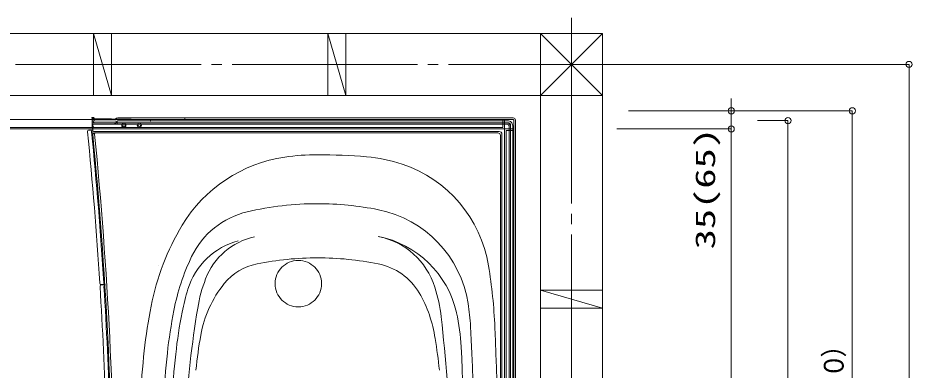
# Model space of a CAD drawing. Units: millimetres on the paper. Extents: x -305 to 305, y -152 to 152.
# Drawn here: x -99.6 to -12.9, y 49.2 to 83.3 of the extents above; entities that cross this region are included whole.
import ezdxf
from ezdxf.enums import TextEntityAlignment as Align

# ---------------------------------------------------------------- set-up
doc = ezdxf.new("R2010")
doc.units = ezdxf.units.MM
doc.linetypes.add('LONG_CHAIN', pattern=[21, 18, -1, 1, -1])
doc.linetypes.add('LONG_DOUBLE_CHAIN', pattern=[21.8, 18, -1, 0.6, -0.6, 0.6, -1])
doc.layers.add('0-0_0', color=7, linetype='Continuous', lineweight=9)
doc.layers.add('0-1_VIEW0001', color=7, linetype='Continuous', lineweight=9)
doc.styles.add('ＭＳ ゴシック', font='')
doc.styles.get('ＭＳ ゴシック').set_extended_font_data('MS Gothic')

# ---------------------------------------------------------------- blocks, each defined once
blk = doc.blocks.new('_ORIGIN')
at = {"layer": '0-0_0'}
blk.add_line((0, 0), (-1, 0), dxfattribs=at)
blk.add_circle((0, 0), 0.5, dxfattribs=at)

msp = doc.modelspace()

# ---------------------------------------------------------------- linework, layer by layer
at = {"layer": '0-1_VIEW0001', "linetype": 'LONG_CHAIN'}
for p, q in [((-45.934, 83.335), (-45.934, -16.856)), ((-39.865, 78.823), (-162.292, 78.823))]:
    msp.add_line(p, q, dxfattribs=at)
at = {"layer": '0-1_VIEW0001'}
for p, q in [((-42.934, 81.823), (-162.683, 81.823)), ((-90.559, 75.823), (-92.309, 81.823)), ((-92.308, 81.823), (-92.308, 75.823)), ((-90.558, 81.823), (-90.558, 75.823)), ((-67.809, 75.823), (-69.559, 81.823)), ((-69.558, 81.823), (-69.558, 75.823)), ((-67.808, 81.823), (-67.808, 75.823)), ((-48.934, 81.825), (-42.932, 75.823)), ((-48.934, 81.825), (-48.934, -15.177)), ((-42.933, 81.823), (-48.934, 75.822)), ((-42.934, 81.823), (-42.934, -15.177)), ((-40.769, 78.823), (-13.184, 78.823)), ((-13.184, -11.577), (-13.184, 78.223)), ((-42.932, 75.823), (-162.684, 75.823)), ((-30.433, 74.923), (-30.433, 75.523)), ((-40.394, 74.323), (-18.684, 74.323)), ((-21.224, 74.323), (-30.433, 74.323)), ((-30.433, 72.573), (-30.433, 74.323)), ((-154.934, 73.471), (-52.434, 73.471)), ((-92.292, 73.671), (-92.453, 73.671)), ((-92.45, 73.471), (-92.453, 73.671)), ((-92.234, 73.568), (-92.434, 73.571)), ((-92.434, 73.571), (-92.434, 73.37)), ((-92.434, 73.571), (-86.784, 73.473)), ((-92.434, 73.284), (-92.434, 73.37)), ((-92.434, 73.344), (-92.334, 73.352)), ((-92.434, 73.185), (-92.434, 73.284)), ((-92.434, 72.79), (-92.434, 73.185)), ((-92.367, 73.071), (-92.367, 73.021)), ((-90.066, 73.071), (-92.367, 73.071)), ((-89.532, 73.021), (-92.367, 73.021)), ((-92.367, 73.021), (-92.367, 72.421)), ((-90.27, 73.147), (-92.336, 73.182)), ((-92.334, 73.368), (-92.334, 73.291)), ((-90.109, 73.331), (-92.334, 73.368)), ((-92.241, 73.568), (-92.242, 73.622)), ((-90.109, 73.171), (-92.236, 73.207)), ((-92.234, 73.568), (-92.234, 73.367)), ((-90.163, 73.146), (-90.27, 73.147)), ((-90.163, 73.146), (-90.109, 73.145)), ((-90.109, 73.171), (-90.109, 73.331)), ((-90.109, 73.147), (-90.109, 73.171)), ((-90.105, 73.595), (-90.106, 73.531)), ((-90.009, 73.271), (-90.009, 73.171)), ((-89.991, 73.153), (-90.009, 73.171)), ((-52.134, 73.171), (-90.009, 73.171)), ((-89.991, 73.153), (-89.991, 73.146)), ((-52.152, 73.153), (-89.991, 73.153)), ((-83.434, 73.631), (-89.96, 73.631)), ((-52.134, 73.371), (-89.909, 73.371)), ((-88.032, 73.021), (-89.186, 73.021)), ((-52.134, 73.021), (-87.686, 73.021)), ((-86.784, 73.473), (-86.784, 73.275)), ((-83.493, 73.472), (-83.465, 73.5)), ((-83.434, 73.631), (-83.435, 73.57)), ((-83.434, 73.631), (-83.434, 73.571)), ((-83.434, 73.631), (-51.584, 73.631)), ((-83.334, 73.471), (-51.584, 73.471)), ((-52.584, 72.721), (-52.584, 73.471)), ((-52.434, 72.596), (-52.434, 73.471)), ((-51.534, 73.421), (-51.534, 32.571)), ((-51.374, 73.421), (-51.374, 32.571)), ((-27.894, 73.373), (-24.934, 73.373)), ((-18.684, -8.577), (-18.684, 73.723)), ((-154.909, 72.571), (-52.459, 72.571)), ((-92.434, 72.571), (-154.785, 72.571)), ((-154.784, 72.721), (-52.584, 72.721)), ((-92.736, 72.459), (-92.35, 72.462)), ((-92.434, 72.72), (-92.434, 72.79)), ((-92.208, 72.187), (-92.384, 72.07)), ((-52.934, 72.321), (-92.267, 72.321)), ((-53.068, 72.187), (-92.097, 72.187)), ((-52.684, 72.071), (-52.684, 32.571)), ((-52.434, 72.546), (-52.434, -7.404)), ((-52.409, 72.571), (-51.534, 72.571)), ((-52.284, 72.421), (-52.284, -7.279)), ((-52.284, 72.421), (-51.534, 72.421)), ((-51.984, 72.871), (-51.984, 32.571)), ((-51.852, 72.853), (-51.852, 32.571)), ((-51.834, 72.871), (-51.834, 32.571)), ((-51.634, 72.871), (-51.634, 32.571)), ((-51.534, 72.571), (-51.534, -7.429)), ((-41.519, 72.573), (-30.434, 72.573)), ((-30.433, 72.573), (-30.433, 60.754)), ((-24.934, -7.627), (-24.934, 72.773)), ((-52.818, 71.937), (-52.818, 32.571)), ((-30.434, -6.827), (-30.434, 71.973)), ((-30.433, 71.973), (-30.433, 71.373)), ((-91.545, 57.481), (-91.16, 57.478)), ((-91.525, 57.462), (-91.141, 57.466)), ((-48.935, 56.949), (-42.935, 55.199)), ((-42.934, 56.948), (-48.934, 56.948)), ((-42.934, 55.198), (-48.934, 55.198))]:
    msp.add_line(p, q, dxfattribs=at)
msp.add_lwpolyline([(-92.367, 73.071), (-92.384, 73.037), (-92.384, 72.07)], dxfattribs=at)
for centre, radius in [((-89.359, 72.921), 0.2), ((-89.359, 72.921), 0.113), ((-87.859, 72.921), 0.2), ((-87.859, 72.921), 0.113)]:
    msp.add_circle(centre, radius, dxfattribs=at)
at = {"layer": '0-1_VIEW0001', "linetype": 'LONG_DOUBLE_CHAIN'}
msp.add_circle((-72.434, 57.571), 2.25, dxfattribs=at)
at = {"layer": '0-1_VIEW0001'}
for centre, radius, start, end in [((-92.334, 73.282), 0.1, 180, 269.03476), ((-92.284, 72.933), 0.15, 180, 269.08638), ((-92.234, 73.307), 0.1, 180, 269.03476), ((-92.234, 73.291), 0.1, 180, 269.03476), ((-92.292, 73.621), 0.05, 1, 90), ((-89.96, 73.321), 0.31, 90, 137.14859), ((-90.066, 73.146), 0.075, 270, 0), ((-89.909, 73.271), 0.1, 90, 180), ((-83.535, 73.571), 0.1, 270, 358.98285), ((-83.334, 73.571), 0.1, 180, 270), ((-52.152, 72.853), 0.3, 359.99999, 90), ((-52.134, 72.871), 0.5, 359.99999, 90), ((-52.134, 72.871), 0.3, 359.99999, 90), ((-52.134, 72.871), 0.15, 360, 90), ((-51.584, 73.421), 0.21, 360, 90), ((-51.584, 73.421), 0.05, 359.99999, 90), ((-92.734, 72.309), 0.15, 90.5, 185.69169), ((-491.434, 32.571), 400.525, 3.5858, 5.69169), ((-92.349, 72.312), 0.15, 90.5, 185.68671), ((-491.434, 32.571), 400.909, 3.58188, 5.68671), ((-92.284, 72.868), 0.15, 180, 269.08638), ((-92.284, 72.719), 0.15, 180, 269), ((-491.434, 32.571), 401, 0, 5.65274), ((-92.267, 72.421), 0.1, 180, 270), ((-92.097, 72.087), 0.1, 90, 185.65126), ((-491.434, 32.571), 401.187, 0, 5.65126), ((-53.068, 71.937), 0.25, 0, 90), ((-52.934, 72.071), 0.25, 359.99999, 90), ((-52.459, 72.596), 0.025, 270, 0), ((-52.409, 72.546), 0.025, 90, 180), ((-71.717, 55.987), 14, 98.32029, 148.83966), ((-70.559, 48.071), 22, 90, 98.32029), ((-70.559, 15.071), 55, 85.04556, 90.00001), ((-67.105, 54.922), 15, 71.53272, 85.04556), ((-66.313, 57.293), 12.5, 9.28127, 71.53272), ((-70.559, 35.321), 30, 90.00001, 103.15011), ((-70.559, 35.321), 30, 78.67196, 89.99999), ((-75.564, 56.745), 8, 103.15011, 154.44401), ((-66.827, 53.951), 11, 8.84605, 78.67196), ((-63.16, 50.813), 24, 148.83966, 168.99136), ((-76.46, 54.962), 7, 104.86629, 162.67678), ((-75.347, 55.739), 6.5, 101.75518, 159.23385), ((-66.593, 52.59), 9.75, 12.83848, 78.70658), ((-66.104, 55.041), 7.25, 17.53385, 78.69881), ((-63.16, 50.813), 21.75, 154.44401, 168.99136), ((-70.559, 30.071), 30, 90.00001, 101.2935), ((-70.559, 30.071), 30, 78.70658, 89.99999), ((-86.533, 59.36), 0.5, 355.49509, 355.53069), ((-86.533, 59.36), 0.5, 355.49509, 355.53069), ((-75.357, 54.097), 5.5, 101.2935, 140.84625), ((-65.859, 53.607), 6, 30.82918, 78.70658), ((-103.322, 51.245), 50, 2.3783, 9.28127), ((-91.543, 57.631), 0.15, 183.5858, 269.5), ((-91.524, 57.312), 0.15, 90.5, 183.54016), ((-491.434, 32.571), 400.525, 0, 3.54016), ((-91.159, 57.628), 0.15, 183.58188, 269.5), ((-91.139, 57.316), 0.15, 90.5, 183.53725), ((-491.434, 32.571), 400.909, 0, 3.53725), ((-67.399, 52.725), 15, 159.23385, 170.54618), ((-71.065, 50.658), 11, 141.07337, 169.92767), ((-63.158, 50.813), 20.934, 162.67678, 168.99136), ((-71.063, 50.619), 12, 7.74261, 30.34449), ((-72.994, 52.784), 14.5, 6.17303, 17.83526), ((-77.696, 52.26), 22, 3.00057, 8.84605), ((-34.693, 45.275), 53, 168.99136, 173.72789), ((-34.693, 45.275), 50.75, 168.99136, 173.72789), ((-34.692, 45.275), 49.934, 168.99136, 173.72789), ((14.971, 39.009), 98.504, 170.54618, 176.68288), ((-76.104, 50.443), 19.5, 2.90472, 12.77744), ((-230.963, 34.67), 173.505, 2.50434, 6.51083), ((-455.934, 32.571), 400.75, 0, 2.98086), ((-552.934, 32.571), 500, 0, 2.3783), ((-34.758, 44.209), 47.875, 169.92766, 174.03081), ((-106.36, 44.209), 47.875, 5.96919, 9.6536), ((-455.934, 32.571), 399.75, 0.2203, 2.70422), ((15.008, 39.813), 103, 173.72789, 176.37678), ((15.008, 39.813), 100.75, 173.72789, 176.37678), ((15.009, 39.813), 99.934, 173.72789, 176.37678)]:
    msp.add_arc(centre, radius, start, end, dxfattribs=at)

# ---------------------------------------------------------------- block references
at = {"layer": '0-1_VIEW0001', "xscale": 0.6, "yscale": 0.6}
for p, rotation in [((-13.184, 78.823), 90), ((-30.433, 74.323), 270), ((-18.684, 74.323), 90), ((-24.934, 73.373), 90), ((-30.434, 72.573), 90), ((-30.433, 72.573), 90)]:
    msp.add_blockref('_ORIGIN', p, dxfattribs=dict(at, rotation=rotation))

# ---------------------------------------------------------------- texts
at = {"layer": '0-1_VIEW0001', "style": 'ＭＳ ゴシック'}
for s, width, p in [('35(65)', 1.5, (-31.42, 60.896)), ('）', 0.9, (-18.95, 50.415)), ('０', 0.9, (-18.95, 48.427))]:
    msp.add_text(s, height=1.921, rotation=90, dxfattribs=dict(at, width=width)).set_placement(p, align=Align.BOTTOM_LEFT)

doc.saveas('drawing.dxf')
